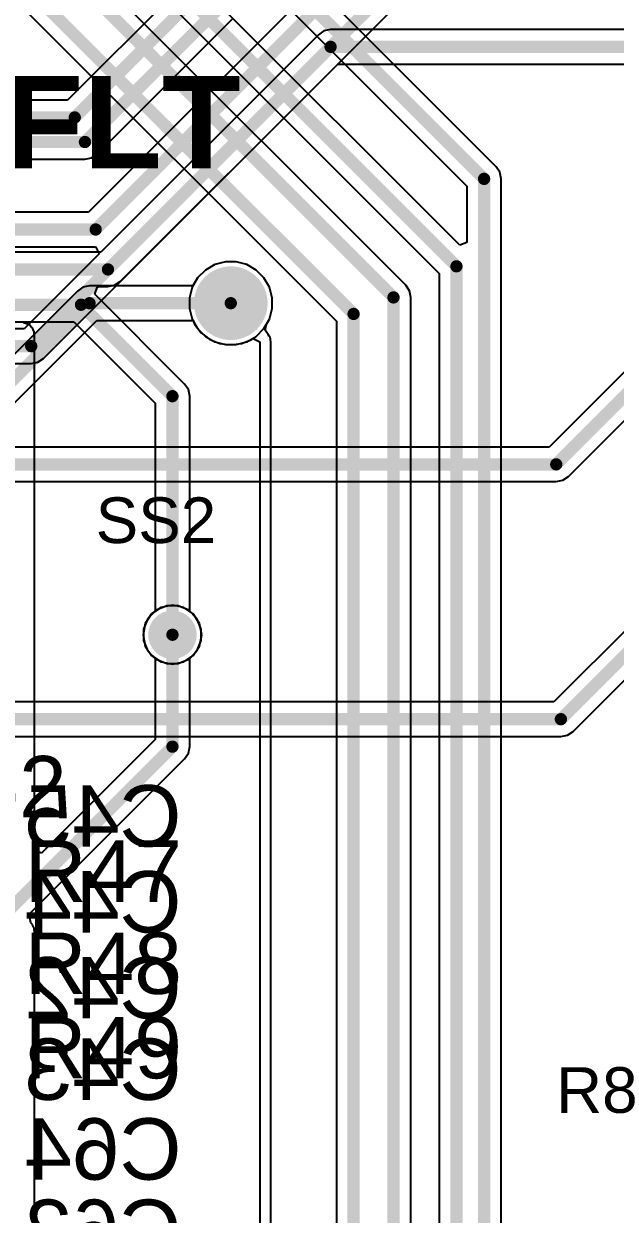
# Model space of a CAD drawing. Header units: inches. Extents: x -0.91 to 3.86, y -0.82 to 4.16.
# Drawn here: x 2.551 to 2.936, y 2.642 to 3.417 of the extents above; entities that cross this region are included whole.
import ezdxf

# ---------------------------------------------------------------- set-up
doc = ezdxf.new("R2010")
doc.units = ezdxf.units.IN
doc.header["$MEASUREMENT"] = 0
for name, color, linetype in [('Bottom Layer 1', 5, 'Continuous'), ('Bottom Overlay', 54, 'Continuous'), ('Bottom Solder', 6, 'Continuous'), ('GND+Signal', 16, 'Continuous'), ('Mechanical 17', 56, 'Continuous'), ('Multi-Layer', 9, 'Continuous'), ('Pad Holes', 156, 'Continuous'), ('PWR+Signal', 76, 'Continuous'), ('Top Layer 1', 1, 'Continuous'), ('Top Overlay', 2, 'Continuous'), ('Top Solder', 216, 'Continuous'), ('Via Holes', 16, 'Continuous')]:
    doc.layers.add(name, color=color, linetype=linetype)
doc.styles.add('Arial', font='', dxfattribs={"height": 0.2})
doc.styles.add('Arial_Bold', font='', dxfattribs={"height": 0.2})
doc.styles.get('Arial').set_extended_font_data('Arial')
doc.styles.get('Arial_Bold').set_extended_font_data('Arial', bold=True)

# ---------------------------------------------------------------- blocks, each defined once
blk = doc.blocks.new('T____P______TH_1_8___H_________0_92___54')
at = {"layer": 'Bottom Layer 1'}
h = blk.add_hatch(color=5, dxfattribs=at)
edge = h.paths.add_edge_path()
edge.add_arc((0, 0), 0.02, 0, 360)
at = {"layer": 'Bottom Solder'}
h = blk.add_hatch(color=6, dxfattribs=at)
edge = h.paths.add_edge_path()
edge.add_arc((0, 0), 0.024, 0, 360)
at = {"layer": 'GND+Signal'}
h = blk.add_hatch(color=16, dxfattribs=at)
edge = h.paths.add_edge_path()
edge.add_arc((0, 0), 0.02, 0, 360)
at = {"layer": 'Multi-Layer'}
h = blk.add_hatch(color=9, dxfattribs=at)
edge = h.paths.add_edge_path()
edge.add_arc((0, 0), 0.02, 0, 360)
at = {"layer": 'Pad Holes'}
h = blk.add_hatch(color=7, dxfattribs=at)
edge = h.paths.add_edge_path()
edge.add_arc((0, 0), 0.01, 0, 360)
at = {"layer": 'PWR+Signal'}
h = blk.add_hatch(color=76, dxfattribs=at)
edge = h.paths.add_edge_path()
edge.add_arc((0, 0), 0.02, 0, 360)
at = {"layer": 'Top Layer 1'}
h = blk.add_hatch(color=1, dxfattribs=at)
edge = h.paths.add_edge_path()
edge.add_arc((0, 0), 0.02, 0, 360)
at = {"layer": 'Top Solder'}
h = blk.add_hatch(color=216, dxfattribs=at)
edge = h.paths.add_edge_path()
edge.add_arc((0, 0), 0.024, 0, 360)

msp = doc.modelspace()

# ---------------------------------------------------------------- hatches: boundary and pattern name
at = {"layer": 'Bottom Layer 1'}
h = msp.add_hatch(color=5, dxfattribs=at)
edge = h.paths.add_edge_path()
edge.add_arc((2.648, 3.019), 0.01181, 0, 360)
at = {"layer": 'Bottom Solder'}
h = msp.add_hatch(color=6, dxfattribs=at)
edge = h.paths.add_edge_path()
edge.add_arc((2.648, 3.019), 0.01581, 0, 360)
at = {"layer": 'GND+Signal'}
h = msp.add_hatch(color=16, dxfattribs=at)
edge = h.paths.add_edge_path()
edge.add_arc((2.648, 3.019), 0.01181, 0, 360)
at = {"layer": 'PWR+Signal'}
h = msp.add_hatch(color=76, dxfattribs=at)
edge = h.paths.add_edge_path()
edge.add_arc((2.648, 3.019), 0.01181, 0, 360)
at = {"layer": 'Top Layer 1'}
h = msp.add_hatch(color=1, dxfattribs=at)
edge = h.paths.add_edge_path()
edge.add_arc((2.648, 3.019), 0.01181, 0, 360)
at = {"layer": 'Via Holes'}
h = msp.add_hatch(color=7, dxfattribs=at)
edge = h.paths.add_edge_path()
edge.add_arc((2.648, 3.019), 0.00591, 0, 360)

# ---------------------------------------------------------------- linework, layer by layer
at = {"layer": 'Bottom Layer 1'}
for p, q in [((2.66844, 3.45593), (2.57973, 3.36722)), ((2.59893, 3.33207), (2.68765, 3.42078)), ((2.74671, 3.41236), (2.74307, 3.40993)), ((2.751, 3.41322), (2.74671, 3.41236)), ((3.19322, 3.41322), (2.751, 3.41322)), ((2.751, 3.41322), (2.751, 3.41322)), ((2.74307, 3.40993), (2.60135, 3.26822)), ((2.74307, 3.40993), (2.74307, 3.40993)), ((2.61393, 3.24907), (2.75565, 3.39078)), ((2.75565, 3.39078), (3.19461, 3.39078)), ((2.57973, 3.36722), (2.29379, 3.36722)), ((2.30365, 3.32878), (2.591, 3.32878)), ((2.591, 3.32878), (2.59529, 3.32964)), ((2.591, 3.32878), (2.591, 3.32878)), ((2.59529, 3.32964), (2.59893, 3.33207)), ((2.60135, 3.26822), (2.33135, 3.26822)), ((2.67558, 3.26016), (2.66942, 3.25661)), ((2.68245, 3.262), (2.67558, 3.26016)), ((2.68956, 3.262), (2.68245, 3.262)), ((2.69642, 3.26016), (2.68956, 3.262)), ((2.70258, 3.25661), (2.69642, 3.26016)), ((2.6644, 3.25158), (2.66084, 3.24542)), ((2.66942, 3.25661), (2.6644, 3.25158)), ((2.70761, 3.25158), (2.70258, 3.25661)), ((2.71116, 3.24542), (2.70761, 3.25158)), ((2.59751, 3.24078), (2.59897, 3.24531)), ((2.59897, 3.24531), (2.59934, 3.24578)), ((2.59934, 3.24578), (2.606, 3.24578)), ((2.606, 3.24578), (2.61029, 3.24664)), ((2.606, 3.24578), (2.606, 3.24578)), ((2.61029, 3.24664), (2.61393, 3.24907)), ((2.66084, 3.24542), (2.659, 3.23855)), ((2.713, 3.23855), (2.71116, 3.24542)), ((2.65593, 3.18236), (2.59751, 3.24078)), ((2.659, 3.23855), (2.659, 3.23145)), ((2.713, 3.23145), (2.713, 3.23855)), ((2.659, 3.23145), (2.66084, 3.22458)), ((2.71116, 3.22458), (2.713, 3.23145)), ((2.53939, 3.22278), (2.58378, 3.22278)), ((2.58378, 3.22278), (2.63678, 3.16978)), ((2.66084, 3.22458), (2.6644, 3.21842)), ((2.6644, 3.21842), (2.66942, 3.21339)), ((2.70258, 3.21339), (2.70761, 3.21842)), ((2.70761, 3.21842), (2.71116, 3.22458)), ((2.66942, 3.21339), (2.67558, 3.20984)), ((2.69642, 3.20984), (2.70258, 3.21339)), ((2.67558, 3.20984), (2.68245, 3.208)), ((2.68245, 3.208), (2.68956, 3.208)), ((2.68956, 3.208), (2.69642, 3.20984)), ((2.65836, 3.17872), (2.65593, 3.18236)), ((2.65593, 3.18236), (2.65593, 3.18236)), ((2.65922, 3.17443), (2.65836, 3.17872)), ((2.65922, 3.03439), (2.65922, 3.17443)), ((2.65922, 3.17443), (2.65922, 3.17443)), ((2.63678, 3.16978), (2.63678, 3.03439)), ((2.63678, 3.03439), (2.63205, 3.02966)), ((2.66395, 3.02966), (2.65922, 3.03439)), ((2.63205, 3.02966), (2.62919, 3.02274)), ((2.66681, 3.02274), (2.66395, 3.02966)), ((2.94778, 3.02665), (2.89635, 2.97522)), ((2.62919, 3.02274), (2.62919, 3.01526)), ((2.66681, 3.01526), (2.66681, 3.02274)), ((2.62919, 3.01526), (2.63205, 3.00834)), ((2.66395, 3.00834), (2.66681, 3.01526)), ((2.90893, 2.95607), (2.96693, 3.01407)), ((2.63205, 3.00834), (2.63734, 3.00305)), ((2.63734, 3.00305), (2.64426, 3.00019)), ((2.65174, 3.00019), (2.65866, 3.00305)), ((2.65866, 3.00305), (2.66395, 3.00834)), ((2.64426, 3.00019), (2.65174, 3.00019)), ((2.89635, 2.97522), (2.33038, 2.97522)), ((2.90529, 2.95364), (2.90893, 2.95607)), ((2.32573, 2.95278), (2.901, 2.95278)), ((2.901, 2.95278), (2.90529, 2.95364)), ((2.901, 2.95278), (2.901, 2.95278))]:
    msp.add_line(p, q, dxfattribs=at)
for points in [[(2.58437, 3.356, 0.008, 0.008, 0), (2.67637, 3.448, 0.008, 0.008, 0)], [(2.591, 3.34, 0.008, 0.008, 0), (2.683, 3.432, 0.008, 0.008, 0)], [(2.606, 3.257, 0.008, 0.008, 0), (2.751, 3.402, 0.008, 0.008, 0)], [(2.751, 3.402, 0.008, 0.008, 0), (3.21, 3.402, 0.008, 0.008, 0)], [(2.29379, 3.356, 0.008, 0.008, 0), (2.58437, 3.356, 0.008, 0.008, 0)], [(2.299, 3.34, 0.008, 0.008, 0), (2.591, 3.34, 0.008, 0.008, 0)], [(2.278, 3.257, 0.008, 0.008, 0), (2.606, 3.257, 0.008, 0.008, 0)], [(2.524, 3.234, 0.008, 0.008, 0), (2.58843, 3.234, 0.008, 0.008, 0)], [(2.58843, 3.234, 0.008, 0.008, 0), (2.648, 3.17443, 0.008, 0.008, 0)], [(2.648, 3.019, 0.008, 0.008, 0), (2.648, 3.17443, 0.008, 0.008, 0)], [(2.901, 2.964, 0.008, 0.008, 0), (2.959, 3.022, 0.008, 0.008, 0)], [(2.32573, 2.964, 0.008, 0.008, 0), (2.901, 2.964, 0.008, 0.008, 0)]]:
    msp.add_lwpolyline(points, format="xyseb", dxfattribs=at)
for points in [[(2.749, 3.402, 0.004, 0.004, 1), (2.753, 3.402, 0.004, 0.004, 1)], [(2.749, 3.402, 0.004, 0.004, 1), (2.753, 3.402, 0.004, 0.004, 1)], [(2.58237, 3.356, 0.004, 0.004, 1), (2.58637, 3.356, 0.004, 0.004, 1)], [(2.58237, 3.356, 0.004, 0.004, 1), (2.58637, 3.356, 0.004, 0.004, 1)], [(2.589, 3.34, 0.004, 0.004, 1), (2.593, 3.34, 0.004, 0.004, 1)], [(2.589, 3.34, 0.004, 0.004, 1), (2.593, 3.34, 0.004, 0.004, 1)], [(2.604, 3.257, 0.004, 0.004, 1), (2.608, 3.257, 0.004, 0.004, 1)], [(2.604, 3.257, 0.004, 0.004, 1), (2.608, 3.257, 0.004, 0.004, 1)], [(2.58643, 3.234, 0.004, 0.004, 1), (2.59043, 3.234, 0.004, 0.004, 1)], [(2.58643, 3.234, 0.004, 0.004, 1), (2.59043, 3.234, 0.004, 0.004, 1)], [(2.646, 3.17443, 0.004, 0.004, 1), (2.65, 3.17443, 0.004, 0.004, 1)], [(2.646, 3.17443, 0.004, 0.004, 1), (2.65, 3.17443, 0.004, 0.004, 1)], [(2.646, 3.019, 0.004, 0.004, 1), (2.65, 3.019, 0.004, 0.004, 1)], [(2.899, 2.964, 0.004, 0.004, 1), (2.903, 2.964, 0.004, 0.004, 1)], [(2.899, 2.964, 0.004, 0.004, 1), (2.903, 2.964, 0.004, 0.004, 1)]]:
    msp.add_lwpolyline(points, format="xyseb", close=True, dxfattribs=at)
at = {"layer": 'GND+Signal'}
for p, q in [((2.83517, 3.2727), (2.49581, 3.61205)), ((2.85893, 3.32393), (2.57081, 3.61205)), ((2.79993, 3.2467), (2.4517, 3.59493)), ((2.47995, 3.59619), (2.82177, 3.25437)), ((2.55495, 3.59619), (2.83978, 3.31135)), ((2.53627, 3.44187), (2.75478, 3.22335)), ((2.86136, 3.32029), (2.85893, 3.32393)), ((2.85893, 3.32393), (2.85893, 3.32393)), ((2.86222, 3.316), (2.86136, 3.32029)), ((2.83978, 3.31135), (2.83978, 3.27461)), ((2.86222, 2.59235), (2.86222, 3.316)), ((2.86222, 3.316), (2.86222, 3.316)), ((2.83978, 3.27461), (2.83517, 3.2727)), ((2.67558, 3.26016), (2.66942, 3.25661)), ((2.68245, 3.262), (2.67558, 3.26016)), ((2.68956, 3.262), (2.68245, 3.262)), ((2.69642, 3.26016), (2.68956, 3.262)), ((2.70258, 3.25661), (2.69642, 3.26016)), ((2.6644, 3.25158), (2.6613, 3.24622)), ((2.66942, 3.25661), (2.6644, 3.25158)), ((2.70761, 3.25158), (2.70258, 3.25661)), ((2.71116, 3.24542), (2.70761, 3.25158)), ((2.82177, 3.25437), (2.82177, 2.56611)), ((2.58607, 3.24293), (2.49707, 3.15393)), ((2.58971, 3.24536), (2.58607, 3.24293)), ((2.594, 3.24622), (2.58971, 3.24536)), ((2.6613, 3.24622), (2.594, 3.24622)), ((2.594, 3.24622), (2.594, 3.24622)), ((2.713, 3.23855), (2.71116, 3.24542)), ((2.80236, 3.24306), (2.79993, 3.2467)), ((2.79993, 3.2467), (2.79993, 3.2467)), ((2.80322, 3.23877), (2.80236, 3.24306)), ((2.713, 3.23145), (2.713, 3.23855)), ((2.80322, 2.58123), (2.80322, 3.23877)), ((2.80322, 3.23877), (2.80322, 3.23877)), ((2.71116, 3.22458), (2.713, 3.23145)), ((2.51622, 3.14135), (2.59865, 3.22378)), ((2.59865, 3.22378), (2.66142, 3.22378)), ((2.66142, 3.22378), (2.66242, 3.22138)), ((2.66242, 3.22138), (2.66674, 3.21574)), ((2.70839, 3.21734), (2.70928, 3.22132)), ((2.70928, 3.22132), (2.71116, 3.22458)), ((2.75478, 3.22335), (2.75478, 2.59665)), ((2.66674, 3.21574), (2.67238, 3.21142)), ((2.67238, 3.21142), (2.67895, 3.20869)), ((2.69305, 3.20869), (2.69962, 3.21142)), ((2.69962, 3.21142), (2.70052, 3.21211)), ((2.70052, 3.21211), (2.705, 3.20989)), ((2.71037, 3.2146), (2.70839, 3.21734)), ((2.71095, 3.21359), (2.71037, 3.2146)), ((2.71159, 3.21263), (2.71095, 3.21359)), ((2.71164, 3.21239), (2.71159, 3.21263)), ((2.71176, 3.21219), (2.71164, 3.21239)), ((2.71191, 3.21103), (2.71176, 3.21219)), ((2.71214, 3.20989), (2.71191, 3.21103)), ((2.67895, 3.20869), (2.686, 3.20777)), ((2.686, 3.20777), (2.69305, 3.20869)), ((2.705, 3.20989), (2.705, 2.645)), ((2.71214, 2.645), (2.71214, 3.20989)), ((2.63444, 3.03256), (2.63028, 3.02634)), ((2.64066, 3.03672), (2.63444, 3.03256)), ((2.648, 3.03818), (2.64066, 3.03672)), ((2.65534, 3.03672), (2.648, 3.03818)), ((2.66156, 3.03256), (2.65534, 3.03672)), ((2.66572, 3.02634), (2.66156, 3.03256)), ((2.63028, 3.02634), (2.62882, 3.019)), ((2.66718, 3.019), (2.66572, 3.02634)), ((2.62882, 3.019), (2.63028, 3.01166)), ((2.66572, 3.01166), (2.66718, 3.019)), ((2.63028, 3.01166), (2.63444, 3.00544)), ((2.66156, 3.00544), (2.66572, 3.01166)), ((2.63444, 3.00544), (2.64066, 3.00128)), ((2.64066, 3.00128), (2.648, 2.99982)), ((2.648, 2.99982), (2.65534, 3.00128)), ((2.65534, 3.00128), (2.66156, 3.00544)), ((2.705, 2.645), (2.705, 2.54686)), ((2.71214, 2.56053), (2.71214, 2.645))]:
    msp.add_line(p, q, dxfattribs=at)
for points in [[(2.477, 3.615, 0.008, 0.008, 0), (2.83299, 3.25901, 0.008, 0.008, 0)], [(2.552, 3.615, 0.008, 0.008, 0), (2.851, 3.316, 0.008, 0.008, 0)], [(2.44377, 3.587, 0.008, 0.008, 0), (2.792, 3.23877, 0.008, 0.008, 0)], [(2.433, 3.561, 0.008, 0.008, 0), (2.766, 3.228, 0.008, 0.008, 0)], [(2.851, 2.554, 0.008, 0.008, 0), (2.851, 3.316, 0.008, 0.008, 0)], [(2.83299, 2.56146, 0.008, 0.008, 0), (2.83299, 3.25901, 0.008, 0.008, 0)], [(2.792, 2.58123, 0.008, 0.008, 0), (2.792, 3.23877, 0.008, 0.008, 0)], [(2.505, 3.146, 0.008, 0.008, 0), (2.594, 3.235, 0.008, 0.008, 0)], [(2.594, 3.235, 0.008, 0.008, 0), (2.686, 3.235, 0.008, 0.008, 0)], [(2.766, 2.592, 0.008, 0.008, 0), (2.766, 3.228, 0.008, 0.008, 0)]]:
    msp.add_lwpolyline(points, format="xyseb", dxfattribs=at)
for points in [[(2.849, 3.316, 0.004, 0.004, 1), (2.853, 3.316, 0.004, 0.004, 1)], [(2.849, 3.316, 0.004, 0.004, 1), (2.853, 3.316, 0.004, 0.004, 1)], [(2.83099, 3.25901, 0.004, 0.004, 1), (2.83499, 3.25901, 0.004, 0.004, 1)], [(2.83099, 3.25901, 0.004, 0.004, 1), (2.83499, 3.25901, 0.004, 0.004, 1)], [(2.79, 3.23877, 0.004, 0.004, 1), (2.794, 3.23877, 0.004, 0.004, 1)], [(2.79, 3.23877, 0.004, 0.004, 1), (2.794, 3.23877, 0.004, 0.004, 1)], [(2.592, 3.235, 0.004, 0.004, 1), (2.596, 3.235, 0.004, 0.004, 1)], [(2.592, 3.235, 0.004, 0.004, 1), (2.596, 3.235, 0.004, 0.004, 1)], [(2.684, 3.235, 0.004, 0.004, 1), (2.688, 3.235, 0.004, 0.004, 1)], [(2.764, 3.228, 0.004, 0.004, 1), (2.768, 3.228, 0.004, 0.004, 1)], [(2.764, 3.228, 0.004, 0.004, 1), (2.768, 3.228, 0.004, 0.004, 1)]]:
    msp.add_lwpolyline(points, format="xyseb", close=True, dxfattribs=at)
at = {"layer": 'PWR+Signal'}
for p, q in [((2.67558, 3.26016), (2.66942, 3.25661)), ((2.68245, 3.262), (2.67558, 3.26016)), ((2.68956, 3.262), (2.68245, 3.262)), ((2.69642, 3.26016), (2.68956, 3.262)), ((2.70258, 3.25661), (2.69642, 3.26016)), ((2.6644, 3.25158), (2.66084, 3.24542)), ((2.66942, 3.25661), (2.6644, 3.25158)), ((2.70761, 3.25158), (2.70258, 3.25661)), ((2.71116, 3.24542), (2.70761, 3.25158)), ((2.66084, 3.24542), (2.659, 3.23855)), ((2.713, 3.23855), (2.71116, 3.24542)), ((2.659, 3.23855), (2.659, 3.23145)), ((2.713, 3.23145), (2.713, 3.23855)), ((2.659, 3.23145), (2.66084, 3.22458)), ((2.71116, 3.22458), (2.713, 3.23145)), ((2.55169, 3.222), (2.55099, 3.222)), ((2.55228, 3.22188), (2.55169, 3.222)), ((2.55293, 3.22161), (2.55228, 3.22188)), ((2.55228, 3.22188), (2.55228, 3.22188)), ((2.55228, 3.22188), (2.55228, 3.22188)), ((2.55303, 3.22159), (2.55293, 3.22161)), ((2.55312, 3.22154), (2.55303, 3.22159)), ((2.55485, 3.22082), (2.55312, 3.22154)), ((2.55583, 3.21983), (2.55485, 3.22082)), ((2.55485, 3.22082), (2.55485, 3.22082)), ((2.55485, 3.22082), (2.55485, 3.22082)), ((2.55682, 3.21885), (2.55583, 3.21983)), ((2.55754, 3.21712), (2.55682, 3.21885)), ((2.55682, 3.21885), (2.55682, 3.21885)), ((2.55682, 3.21885), (2.55682, 3.21885)), ((2.66084, 3.22458), (2.6644, 3.21842)), ((2.6644, 3.21842), (2.66942, 3.21339)), ((2.70258, 3.21339), (2.70761, 3.21842)), ((2.70761, 3.21842), (2.71116, 3.22458)), ((2.55759, 3.21703), (2.55754, 3.21712)), ((2.55761, 3.21693), (2.55759, 3.21703)), ((2.55788, 3.21628), (2.55761, 3.21693)), ((2.558, 3.21569), (2.55788, 3.21628)), ((2.558, 3.21499), (2.558, 3.21569)), ((2.55814, 3.2143), (2.558, 3.21499)), ((2.55814, 2.87863), (2.55814, 3.2143)), ((2.66942, 3.21339), (2.67558, 3.20984)), ((2.69642, 3.20984), (2.70258, 3.21339)), ((2.67558, 3.20984), (2.68245, 3.208)), ((2.68245, 3.208), (2.68956, 3.208)), ((2.68956, 3.208), (2.69642, 3.20984)), ((2.63734, 3.03495), (2.63205, 3.02966)), ((2.64426, 3.03781), (2.63734, 3.03495)), ((2.65174, 3.03781), (2.64426, 3.03781)), ((2.65866, 3.03495), (2.65174, 3.03781)), ((2.66395, 3.02966), (2.65866, 3.03495)), ((2.63205, 3.02966), (2.62919, 3.02274)), ((2.66681, 3.02274), (2.66395, 3.02966)), ((2.62919, 3.02274), (2.62919, 3.01526)), ((2.66681, 3.01526), (2.66681, 3.02274)), ((2.62919, 3.01526), (2.63205, 3.00834)), ((2.66395, 3.00834), (2.66681, 3.01526)), ((2.63205, 3.00834), (2.63678, 3.00361)), ((2.63678, 3.00361), (2.63678, 2.95074)), ((2.65922, 3.00361), (2.66395, 3.00834)), ((2.65922, 2.9461), (2.65922, 3.00361)), ((2.63678, 2.95074), (2.56276, 2.87671)), ((2.65593, 2.93817), (2.65836, 2.9418)), ((2.65836, 2.9418), (2.65922, 2.9461)), ((2.65922, 2.9461), (2.65922, 2.9461)), ((2.55534, 2.83757), (2.65593, 2.93817)), ((2.65593, 2.93817), (2.65593, 2.93817)), ((2.56276, 2.87671), (2.55814, 2.87863)), ((2.55499, 2.83574), (2.55508, 2.8369)), ((2.55579, 2.83124), (2.55499, 2.83574)), ((2.55508, 2.8369), (2.55534, 2.83757)), ((2.55595, 2.83111), (2.55579, 2.83124)), ((2.55605, 2.83105), (2.55595, 2.83111)), ((2.55617, 2.83087), (2.55605, 2.83105)), ((2.55675, 2.83032), (2.55617, 2.83087)), ((2.55681, 2.8302), (2.55675, 2.83032)), ((2.55691, 2.8301), (2.55681, 2.8302)), ((2.55728, 2.8292), (2.55691, 2.8301)), ((2.55759, 2.82873), (2.55728, 2.8292)), ((2.55768, 2.82831), (2.55759, 2.82873)), ((2.55792, 2.82779), (2.55768, 2.82831)), ((2.55792, 2.82766), (2.55792, 2.82779)), ((2.55797, 2.82753), (2.55792, 2.82766)), ((2.558, 2.82739), (2.55797, 2.82753)), ((2.558, 2.82669), (2.558, 2.82739)), ((2.55814, 2.826), (2.558, 2.82669)), ((2.55814, 2.56214), (2.55814, 2.826))]:
    msp.add_line(p, q, dxfattribs=at)
for points in [[(2.648, 2.9461, 0.008, 0.008, 0), (2.648, 3.019, 0.008, 0.008, 0)], [(2.364, 2.6621, 0.008, 0.008, 0), (2.648, 2.9461, 0.008, 0.008, 0)]]:
    msp.add_lwpolyline(points, format="xyseb", dxfattribs=at)
for points in [[(2.646, 3.019, 0.004, 0.004, 1), (2.65, 3.019, 0.004, 0.004, 1)], [(2.646, 2.9461, 0.004, 0.004, 1), (2.65, 2.9461, 0.004, 0.004, 1)], [(2.646, 2.9461, 0.004, 0.004, 1), (2.65, 2.9461, 0.004, 0.004, 1)]]:
    msp.add_lwpolyline(points, format="xyseb", close=True, dxfattribs=at)
at = {"layer": 'Top Layer 1'}
for p, q in [((2.90578, 3.60665), (2.59335, 3.29422)), ((2.56393, 3.19907), (2.93993, 3.57507)), ((3.32407, 3.57193), (2.89335, 3.14122)), ((2.90593, 3.12207), (3.18619, 3.40233)), ((2.59335, 3.29422), (2.32839, 3.29422)), ((2.32839, 3.27178), (2.59785, 3.27178)), ((2.60028, 3.26714), (2.55135, 3.21822)), ((2.59785, 3.27178), (2.59816, 3.27146)), ((2.59816, 3.27146), (2.60028, 3.26714)), ((2.67558, 3.26016), (2.66942, 3.25661)), ((2.68245, 3.262), (2.67558, 3.26016)), ((2.68956, 3.262), (2.68245, 3.262)), ((2.69642, 3.26016), (2.68956, 3.262)), ((2.70258, 3.25661), (2.69642, 3.26016)), ((2.6644, 3.25158), (2.66084, 3.24542)), ((2.66942, 3.25661), (2.6644, 3.25158)), ((2.70761, 3.25158), (2.70258, 3.25661)), ((2.71116, 3.24542), (2.70761, 3.25158)), ((2.66084, 3.24542), (2.659, 3.23855)), ((2.713, 3.23855), (2.71116, 3.24542)), ((2.659, 3.23855), (2.659, 3.23145)), ((2.713, 3.23145), (2.713, 3.23855)), ((2.659, 3.23145), (2.66084, 3.22458)), ((2.71116, 3.22458), (2.713, 3.23145)), ((2.66084, 3.22458), (2.6644, 3.21842)), ((2.6644, 3.21842), (2.66942, 3.21339)), ((2.70258, 3.21339), (2.70761, 3.21842)), ((2.70761, 3.21842), (2.71116, 3.22458)), ((2.55135, 3.21822), (2.54135, 3.21822)), ((2.66942, 3.21339), (2.67558, 3.20984)), ((2.69642, 3.20984), (2.70258, 3.21339)), ((2.67558, 3.20984), (2.68245, 3.208)), ((2.68245, 3.208), (2.68956, 3.208)), ((2.68956, 3.208), (2.69642, 3.20984)), ((2.43639, 3.19578), (2.556, 3.19578)), ((2.556, 3.19578), (2.56029, 3.19664)), ((2.556, 3.19578), (2.556, 3.19578)), ((2.56029, 3.19664), (2.56393, 3.19907)), ((2.89335, 3.14122), (2.43639, 3.14122)), ((2.43639, 3.11878), (2.898, 3.11878)), ((2.898, 3.11878), (2.90229, 3.11964)), ((2.898, 3.11878), (2.898, 3.11878)), ((2.90229, 3.11964), (2.90593, 3.12207)), ((2.63734, 3.03495), (2.63205, 3.02966)), ((2.64426, 3.03781), (2.63734, 3.03495)), ((2.65174, 3.03781), (2.64426, 3.03781)), ((2.65866, 3.03495), (2.65174, 3.03781)), ((2.66395, 3.02966), (2.65866, 3.03495)), ((2.63205, 3.02966), (2.62919, 3.02274)), ((2.66681, 3.02274), (2.66395, 3.02966)), ((2.62919, 3.02274), (2.62919, 3.01526)), ((2.66681, 3.01526), (2.66681, 3.02274)), ((2.62919, 3.01526), (2.63205, 3.00834)), ((2.66395, 3.00834), (2.66681, 3.01526)), ((2.63205, 3.00834), (2.63734, 3.00305)), ((2.63734, 3.00305), (2.64426, 3.00019)), ((2.65174, 3.00019), (2.65866, 3.00305)), ((2.65866, 3.00305), (2.66395, 3.00834)), ((2.64426, 3.00019), (2.65174, 3.00019))]:
    msp.add_line(p, q, dxfattribs=at)
for points in [[(2.598, 3.283, 0.008, 0.008, 0), (2.917, 3.602, 0.008, 0.008, 0)], [(2.556, 3.207, 0.008, 0.008, 0), (2.932, 3.583, 0.008, 0.008, 0)], [(2.898, 3.13, 0.008, 0.008, 0), (3.332, 3.564, 0.008, 0.008, 0)], [(2.313, 3.283, 0.008, 0.008, 0), (2.598, 3.283, 0.008, 0.008, 0)], [(2.421, 3.207, 0.008, 0.008, 0), (2.556, 3.207, 0.008, 0.008, 0)], [(2.421, 3.13, 0.008, 0.008, 0), (2.898, 3.13, 0.008, 0.008, 0)]]:
    msp.add_lwpolyline(points, format="xyseb", dxfattribs=at)
for points in [[(2.596, 3.283, 0.004, 0.004, 1), (2.6, 3.283, 0.004, 0.004, 1)], [(2.596, 3.283, 0.004, 0.004, 1), (2.6, 3.283, 0.004, 0.004, 1)], [(2.554, 3.207, 0.004, 0.004, 1), (2.558, 3.207, 0.004, 0.004, 1)], [(2.554, 3.207, 0.004, 0.004, 1), (2.558, 3.207, 0.004, 0.004, 1)], [(2.896, 3.13, 0.004, 0.004, 1), (2.9, 3.13, 0.004, 0.004, 1)], [(2.896, 3.13, 0.004, 0.004, 1), (2.9, 3.13, 0.004, 0.004, 1)]]:
    msp.add_lwpolyline(points, format="xyseb", close=True, dxfattribs=at)

# ---------------------------------------------------------------- block references
msp.add_blockref('T____P______TH_1_8___H_________0_92___54', (2.686, 3.235))

# ---------------------------------------------------------------- texts
at = {"layer": 'Bottom Overlay', "style": 'Arial', "text_generation_flag": 2}
for s, p in [('C45', (2.65398, 2.88101)), ('C44', (2.65398, 2.82501)), ('C42', (2.65398, 2.76901)), ('C43', (2.65398, 2.71601)), ('C64', (2.65398, 2.66401)), ('C63', (2.65398, 2.61101))]:
    msp.add_text(s, height=0.04, dxfattribs=at).set_placement(p)
at = {"layer": 'Mechanical 17', "style": 'Arial'}
for s, p in [('SS2', (2.59797, 3.07875)), ('R8', (2.89787, 2.70755))]:
    msp.add_text(s, height=0.02975, dxfattribs=at).set_placement(p)
at = {"layer": 'Top Overlay'}
for s, height, style, p in [('!VBUS2FLT', 0.06, 'Arial_Bold', (2.23141, 3.32296)), ('R52', 0.04, 'Arial', (2.47668, 2.90001)), ('R47', 0.04, 'Arial', (2.55168, 2.84501)), ('R48', 0.04, 'Arial', (2.55168, 2.78501)), ('R49', 0.04, 'Arial', (2.55168, 2.73001))]:
    msp.add_text(s, height=height, dxfattribs=dict(at, style=style)).set_placement(p)

doc.saveas('drawing.dxf')
